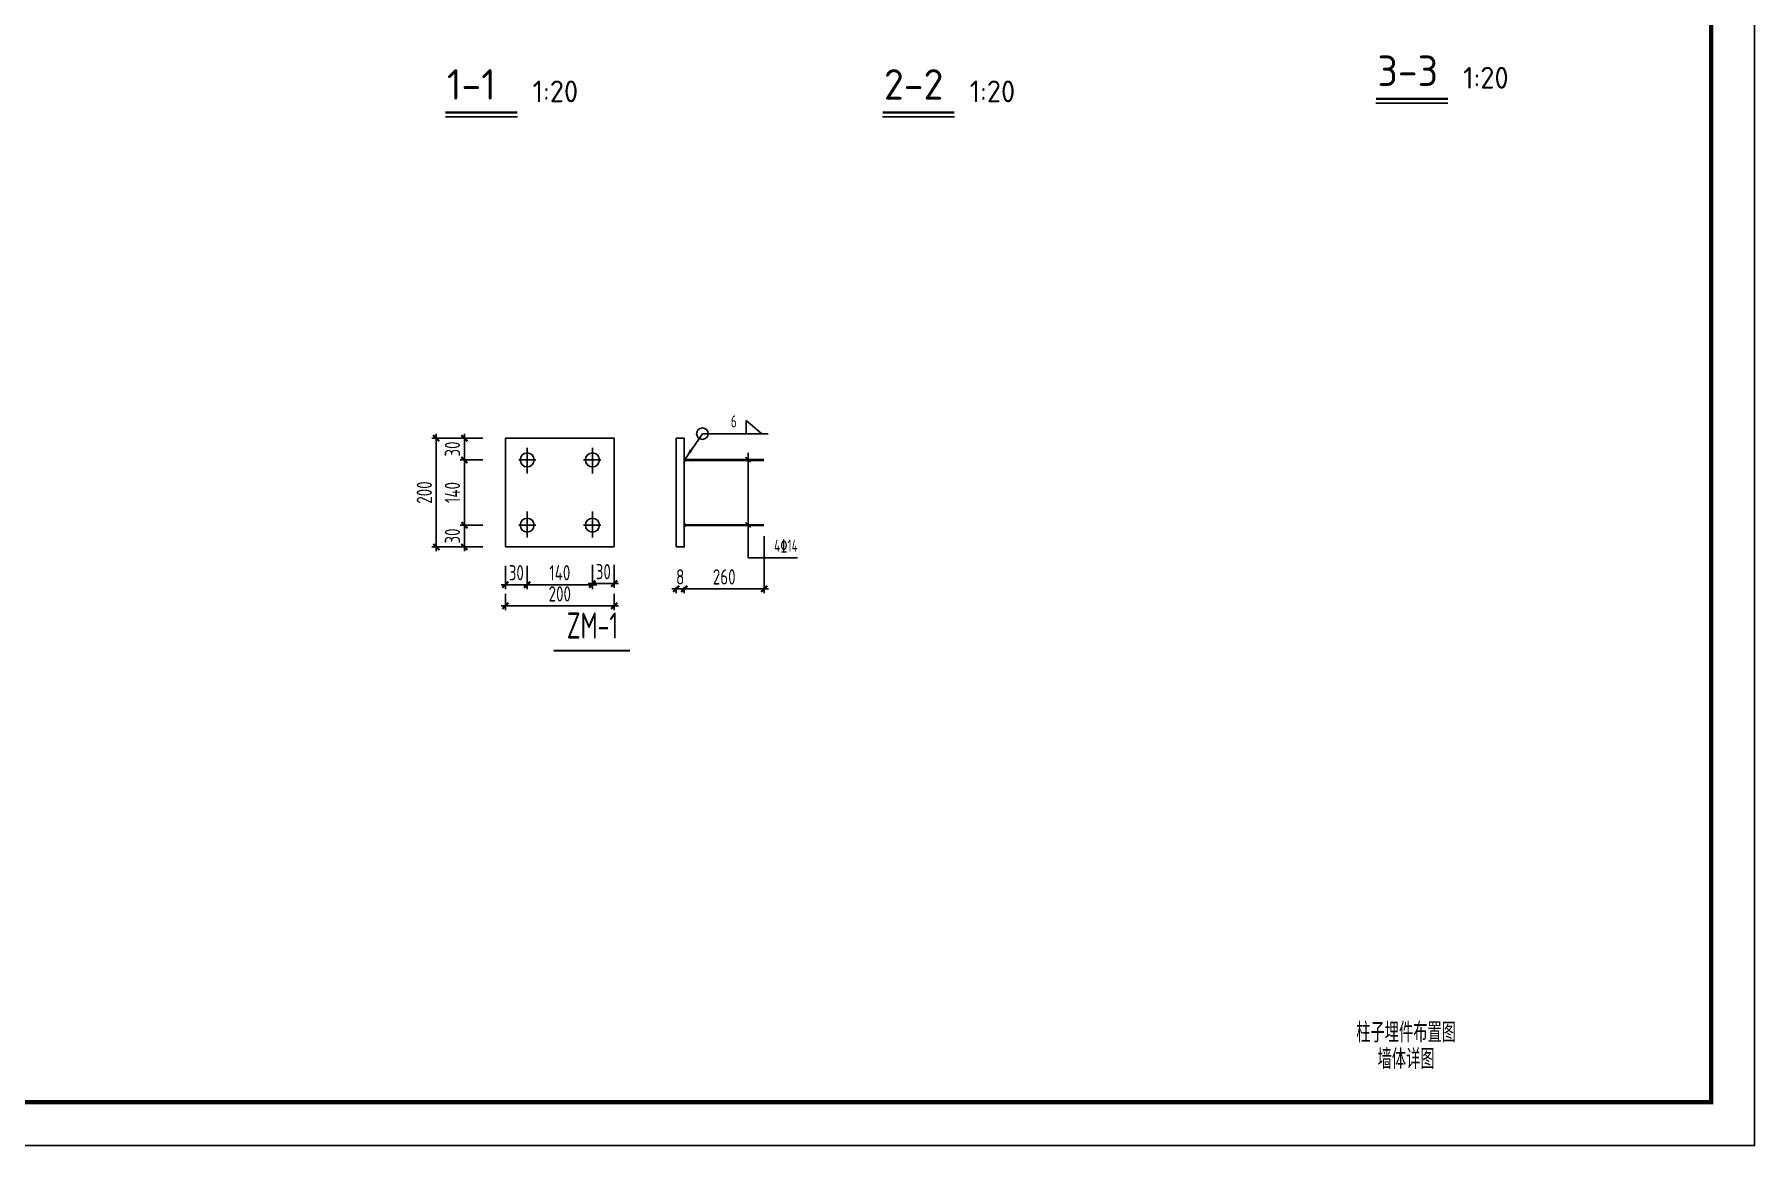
# Model space of a CAD drawing. Extents: x 665703 to 1047784, y -160603 to 92239.
# Drawn here: x 1008227 to 1047767, y -89538 to -63992 of the extents above; entities that cross this region are included whole.
import ezdxf
from ezdxf.enums import TextEntityAlignment as Align

# ---------------------------------------------------------------- set-up
doc = ezdxf.new("R2010")
doc.units = 0
doc.header["$LTSCALE"] = 800
doc.linetypes.add('CENTER', pattern=[2, 1.25, -0.25, 0.25, -0.25])
doc.layers.get('0').update_dxf_attribs({"linetype": 'CONTINUOUS'})
doc.layers.get('Defpoints').update_dxf_attribs({"linetype": 'CONTINUOUS'})
for name, color, linetype in [('AXIS', 4, 'CENTER'), ('DIM', 2, 'CONTINUOUS'), ('NUM', 7, 'CONTINUOUS'), ('REIN', 1, 'CONTINUOUS'), ('TEXT', 7, 'CONTINUOUS'), ('THICK', 6, 'CONTINUOUS'), ('THIN', 7, 'CONTINUOUS'), ('TK', 7, 'CONTINUOUS')]:
    doc.layers.add(name, color=color, linetype=linetype)
doc.styles.add('title1', font='SIMHEI.TTF', dxfattribs={"width": 0.8})
doc.styles.add('TSSD_Dimension', font='Tssdeng.shx', dxfattribs={"width": 0.75, "bigfont": 'hztxt.shx'})
doc.styles.add('TSSD_Norm', font='Tssdeng.shx', dxfattribs={"bigfont": 'hztxt.shx'})
doc.styles.add('TSSD_Rein', font='Tssdeng.shx', dxfattribs={"width": 0.7, "bigfont": 'hztxt.shx'})
doc.dimstyles.new('TSSD_20_100', dxfattribs={"dimtxt": 350, "dimasz": 100, "dimexe": 100, "dimexo": 250, "dimgap": 100, "dimtad": 1, "dimdec": 0, "dimlfac": 0.2, "dimzin": 0, "dimdsep": 46, "dimtxsty": 'TSSD_Dimension', "dimblk": 'ARCHTICK', "dimcen": 0, "dimdle": 100, "dimclrt": 7, "dimadec": 0, "dimazin": 0, "dimtfac": 1, "dimtdec": 0, "dimtix": 1, "dimtmove": 2, "dimatfit": 3, "dimldrblk": 'ARCHTICK', "dimfxl": 0, "dimtolj": 1, "dimtzin": 0, "dimarcsym": 0})

# ---------------------------------------------------------------- blocks, each defined once
blk = doc.blocks.new('_ArchTick')
at = {"color": 0, "const_width": 0.5}
blk.add_lwpolyline([(-0.71, -0.71), (0.71, 0.71)], dxfattribs=at)
blk = doc.blocks.new('*D967')
at = {"layer": 'Defpoints', "color": 0, "transparency": 16777216}
for p in [(1019053, -76603), (1021553, -76603), (1021553, -77130)]:
    blk.add_point(p, dxfattribs=at)
at = {"layer": 'DIM', "color": 0, "lineweight": -2, "transparency": 16777216}
for p, q in [((1019053, -76853), (1019053, -77230)), ((1021553, -76853), (1021553, -77230)), ((1018953, -77130), (1021653, -77130))]:
    blk.add_line(p, q, dxfattribs=at)
at = {"layer": 'DIM', "color": 0, "lineweight": -2, "transparency": 16777216, "xscale": 100, "yscale": 100, "zscale": 100, "rotation": 180}
blk.add_blockref('_ArchTick', (1019053, -77130), dxfattribs=at)
at = {"layer": 'DIM', "color": 0, "lineweight": -2, "transparency": 16777216, "xscale": 100, "yscale": 100, "zscale": 100}
blk.add_blockref('_ArchTick', (1021553, -77130), dxfattribs=at)
at = {"layer": 'DIM', "color": 7, "transparency": 16777216, "insert": (1020303, -76855), "char_height": 350, "attachment_point": 5, "style": 'TSSD_Dimension'}
blk.add_mtext('\\A1;200', dxfattribs=at)
blk = doc.blocks.new('*D968')
at = {"layer": 'Defpoints', "color": 0, "transparency": 16777216}
for p in [(1019553, -75959), (1021053, -75959), (1021053, -76643)]:
    blk.add_point(p, dxfattribs=at)
at = {"layer": 'DIM', "color": 0, "lineweight": -2, "transparency": 16777216}
for p, q in [((1019553, -76209), (1019553, -76743)), ((1021053, -76209), (1021053, -76743)), ((1019453, -76643), (1021153, -76643))]:
    blk.add_line(p, q, dxfattribs=at)
at = {"layer": 'DIM', "color": 0, "lineweight": -2, "transparency": 16777216, "xscale": 100, "yscale": 100, "zscale": 100, "rotation": 180}
blk.add_blockref('_ArchTick', (1019553, -76643), dxfattribs=at)
at = {"layer": 'DIM', "color": 0, "lineweight": -2, "transparency": 16777216, "xscale": 100, "yscale": 100, "zscale": 100}
blk.add_blockref('_ArchTick', (1021053, -76643), dxfattribs=at)
at = {"layer": 'DIM', "color": 7, "transparency": 16777216, "insert": (1020303, -76368), "char_height": 350, "attachment_point": 5, "style": 'TSSD_Dimension'}
blk.add_mtext('\\A1;140', dxfattribs=at)
blk = doc.blocks.new('*D969')
at = {"layer": 'Defpoints', "color": 0, "transparency": 16777216}
for p in [(1018110, -73275), (1018783, -73275), (1018783, -73775)]:
    blk.add_point(p, dxfattribs=at)
at = {"layer": 'DIM', "color": 0, "lineweight": -2, "transparency": 16777216}
for p, q in [((1018533, -73275), (1018010, -73275)), ((1018110, -73275), (1018110, -73175)), ((1018110, -73775), (1018110, -73275)), ((1018533, -73775), (1018010, -73775)), ((1018110, -73775), (1018110, -73875))]:
    blk.add_line(p, q, dxfattribs=at)
at = {"layer": 'DIM', "color": 0, "lineweight": -2, "transparency": 16777216, "xscale": 100, "yscale": 100, "zscale": 100}
for p, rotation in [((1018110, -73275), 270), ((1018110, -73775), 90)]:
    blk.add_blockref('_ArchTick', p, dxfattribs=dict(at, rotation=rotation))
at = {"layer": 'DIM', "color": 7, "transparency": 16777216, "insert": (1017835, -73525), "char_height": 350, "attachment_point": 5, "rotation": 90, "style": 'TSSD_Dimension'}
blk.add_mtext('\\A1;30', dxfattribs=at)
blk = doc.blocks.new('*D970')
at = {"layer": 'Defpoints', "color": 0, "transparency": 16777216}
for p in [(1018110, -73775), (1018783, -73775), (1018783, -75275)]:
    blk.add_point(p, dxfattribs=at)
at = {"layer": 'DIM', "color": 0, "lineweight": -2, "transparency": 16777216}
for p, q in [((1018533, -73775), (1018010, -73775)), ((1018110, -75375), (1018110, -73675)), ((1018533, -75275), (1018010, -75275))]:
    blk.add_line(p, q, dxfattribs=at)
at = {"layer": 'DIM', "color": 0, "lineweight": -2, "transparency": 16777216, "xscale": 100, "yscale": 100, "zscale": 100}
for p, rotation in [((1018110, -73775), 90), ((1018110, -75275), 270)]:
    blk.add_blockref('_ArchTick', p, dxfattribs=dict(at, rotation=rotation))
at = {"layer": 'DIM', "color": 7, "transparency": 16777216, "insert": (1017835, -74525), "char_height": 350, "attachment_point": 5, "rotation": 90, "style": 'TSSD_Dimension'}
blk.add_mtext('\\A1;140', dxfattribs=at)
blk = doc.blocks.new('*D971')
at = {"layer": 'Defpoints', "color": 0, "transparency": 16777216}
for p in [(1018110, -75275), (1018783, -75275), (1018783, -75775)]:
    blk.add_point(p, dxfattribs=at)
at = {"layer": 'DIM', "color": 0, "lineweight": -2, "transparency": 16777216}
for p, q in [((1018533, -75275), (1018010, -75275)), ((1018110, -75275), (1018110, -75175)), ((1018110, -75775), (1018110, -75275)), ((1018533, -75775), (1018010, -75775)), ((1018110, -75775), (1018110, -75875))]:
    blk.add_line(p, q, dxfattribs=at)
at = {"layer": 'DIM', "color": 0, "lineweight": -2, "transparency": 16777216, "xscale": 100, "yscale": 100, "zscale": 100}
for p, rotation in [((1018110, -75275), 270), ((1018110, -75775), 90)]:
    blk.add_blockref('_ArchTick', p, dxfattribs=dict(at, rotation=rotation))
at = {"layer": 'DIM', "color": 7, "transparency": 16777216, "insert": (1017835, -75525), "char_height": 350, "attachment_point": 5, "rotation": 90, "style": 'TSSD_Dimension'}
blk.add_mtext('\\A1;30', dxfattribs=at)
blk = doc.blocks.new('*D972')
at = {"layer": 'Defpoints', "color": 0, "transparency": 16777216}
for p in [(1018457, -73275), (1017464, -75775), (1018457, -75775)]:
    blk.add_point(p, dxfattribs=at)
at = {"layer": 'DIM', "color": 0, "lineweight": -2, "transparency": 16777216}
for p, q in [((1018207, -73275), (1017364, -73275)), ((1017464, -73175), (1017464, -75875)), ((1018207, -75775), (1017364, -75775))]:
    blk.add_line(p, q, dxfattribs=at)
at = {"layer": 'DIM', "color": 0, "lineweight": -2, "transparency": 16777216, "xscale": 100, "yscale": 100, "zscale": 100}
for p, rotation in [((1017464, -73275), 90), ((1017464, -75775), 270)]:
    blk.add_blockref('_ArchTick', p, dxfattribs=dict(at, rotation=rotation))
at = {"layer": 'DIM', "color": 7, "transparency": 16777216, "insert": (1017189, -74525), "char_height": 350, "attachment_point": 5, "rotation": 90, "style": 'TSSD_Dimension'}
blk.add_mtext('\\A1;200', dxfattribs=at)
blk = doc.blocks.new('*D973')
at = {"layer": 'Defpoints', "color": 0, "transparency": 16777216}
for p in [(1019053, -75959), (1019553, -75959), (1019553, -76643)]:
    blk.add_point(p, dxfattribs=at)
at = {"layer": 'DIM', "color": 0, "lineweight": -2, "transparency": 16777216}
for p, q in [((1019053, -76209), (1019053, -76743)), ((1019553, -76209), (1019553, -76743)), ((1019053, -76643), (1018953, -76643)), ((1019053, -76643), (1019553, -76643)), ((1019553, -76643), (1019653, -76643))]:
    blk.add_line(p, q, dxfattribs=at)
at = {"layer": 'DIM', "color": 0, "lineweight": -2, "transparency": 16777216, "xscale": 100, "yscale": 100, "zscale": 100}
blk.add_blockref('_ArchTick', (1019053, -76643), dxfattribs=at)
at = {"layer": 'DIM', "color": 0, "lineweight": -2, "transparency": 16777216, "xscale": 100, "yscale": 100, "zscale": 100, "rotation": 180}
blk.add_blockref('_ArchTick', (1019553, -76643), dxfattribs=at)
at = {"layer": 'DIM', "color": 7, "transparency": 16777216, "insert": (1019303, -76368), "char_height": 350, "attachment_point": 5, "style": 'TSSD_Dimension'}
blk.add_mtext('\\A1;30', dxfattribs=at)
blk = doc.blocks.new('*D974')
at = {"layer": 'Defpoints', "color": 0, "transparency": 16777216}
for p in [(1021053, -75935), (1021553, -75935), (1021553, -76619)]:
    blk.add_point(p, dxfattribs=at)
at = {"layer": 'DIM', "color": 0, "lineweight": -2, "transparency": 16777216}
for p, q in [((1021053, -76185), (1021053, -76719)), ((1021553, -76185), (1021553, -76719)), ((1021053, -76619), (1020953, -76619)), ((1021053, -76619), (1021553, -76619)), ((1021553, -76619), (1021653, -76619))]:
    blk.add_line(p, q, dxfattribs=at)
at = {"layer": 'DIM', "color": 0, "lineweight": -2, "transparency": 16777216, "xscale": 100, "yscale": 100, "zscale": 100}
blk.add_blockref('_ArchTick', (1021053, -76619), dxfattribs=at)
at = {"layer": 'DIM', "color": 0, "lineweight": -2, "transparency": 16777216, "xscale": 100, "yscale": 100, "zscale": 100, "rotation": 180}
blk.add_blockref('_ArchTick', (1021553, -76619), dxfattribs=at)
at = {"layer": 'DIM', "color": 7, "transparency": 16777216, "insert": (1021303, -76344), "char_height": 350, "attachment_point": 5, "style": 'TSSD_Dimension'}
blk.add_mtext('\\A1;30', dxfattribs=at)
blk = doc.blocks.new('*D975')
at = {"layer": 'Defpoints', "color": 0, "transparency": 16777216}
for p in [(1024998, -75275), (1023165, -76439), (1024998, -76739)]:
    blk.add_point(p, dxfattribs=at)
at = {"layer": 'DIM', "color": 0, "lineweight": -2, "transparency": 16777216}
for p, q in [((1024998, -75525), (1024998, -76839)), ((1023165, -76689), (1023165, -76839)), ((1023065, -76739), (1025098, -76739))]:
    blk.add_line(p, q, dxfattribs=at)
at = {"layer": 'DIM', "color": 0, "lineweight": -2, "transparency": 16777216, "xscale": 100, "yscale": 100, "zscale": 100, "rotation": 180}
blk.add_blockref('_ArchTick', (1023165, -76739), dxfattribs=at)
at = {"layer": 'DIM', "color": 0, "lineweight": -2, "transparency": 16777216, "xscale": 100, "yscale": 100, "zscale": 100}
blk.add_blockref('_ArchTick', (1024998, -76739), dxfattribs=at)
at = {"layer": 'DIM', "color": 7, "transparency": 16777216, "insert": (1024082, -76464), "char_height": 350, "attachment_point": 5, "style": 'TSSD_Dimension'}
blk.add_mtext('\\A1;260', dxfattribs=at)
blk = doc.blocks.new('*D976')
at = {"layer": 'Defpoints', "color": 0, "transparency": 16777216}
for p in [(1022977, -76439), (1023165, -76439), (1023165, -76739)]:
    blk.add_point(p, dxfattribs=at)
at = {"layer": 'DIM', "color": 0, "lineweight": -2, "transparency": 16777216}
for p, q in [((1022977, -76689), (1022977, -76839)), ((1023165, -76689), (1023165, -76839)), ((1022977, -76739), (1022877, -76739)), ((1022977, -76739), (1023165, -76739)), ((1023165, -76739), (1023265, -76739))]:
    blk.add_line(p, q, dxfattribs=at)
at = {"layer": 'DIM', "color": 0, "lineweight": -2, "transparency": 16777216, "xscale": 100, "yscale": 100, "zscale": 100}
blk.add_blockref('_ArchTick', (1022977, -76739), dxfattribs=at)
at = {"layer": 'DIM', "color": 0, "lineweight": -2, "transparency": 16777216, "xscale": 100, "yscale": 100, "zscale": 100, "rotation": 180}
blk.add_blockref('_ArchTick', (1023165, -76739), dxfattribs=at)
at = {"layer": 'DIM', "color": 7, "transparency": 16777216, "insert": (1023071, -76464), "char_height": 350, "attachment_point": 5, "style": 'TSSD_Dimension'}
blk.add_mtext('\\A1;8', dxfattribs=at)

msp = doc.modelspace()

# ---------------------------------------------------------------- linework, layer by layer
msp.add_circle((1023580.9, -73171.3), 132.9)
at = {"layer": 'AXIS', "color": 6}
for p, q in [((1019553.1, -74086.9), (1019553.1, -73493.7)), ((1021053.1, -74086.9), (1021053.1, -73493.7)), ((1019358.6, -73775), (1019755.3, -73775)), ((1021247.5, -73775), (1020850.8, -73775)), ((1019553.1, -74963.1), (1019553.1, -75556.3)), ((1021053.1, -74963.1), (1021053.1, -75556.3)), ((1019358.6, -75275), (1019755.3, -75275)), ((1021247.5, -75275), (1020850.8, -75275))]:
    msp.add_line(p, q, dxfattribs=at)
at = {"layer": 'DIM', "const_width": 35}
for points in [[(1024690.3, -73825.3), (1024570.3, -73705.3)], [(1024690.3, -75328.7), (1024570.3, -75208.7)]]:
    msp.add_lwpolyline(points, dxfattribs=at)
at = {"layer": 'NUM'}
for points in [[(1039064.1, -65474.9, 50, 50, 0), (1040717.2, -65474.9, 50, 50, 0)], [(1017675.9, -65788.3, 50, 50, 0), (1019329, -65788.3, 50, 50, 0)], [(1027721.5, -65788.3, 50, 50, 0), (1029374.6, -65788.3, 50, 50, 0)]]:
    msp.add_lwpolyline(points, format="xyseb", dxfattribs=at)
for points in [[(1039064.1, -65574.9), (1040717.2, -65574.9)], [(1017675.9, -65888.3), (1019329, -65888.3)], [(1027721.5, -65888.3), (1029374.6, -65888.3)]]:
    msp.add_lwpolyline(points, dxfattribs=at)
at = {"layer": 'REIN', "color": 1, "const_width": 60}
for points in [[(1023164.8, -73775), (1024998.2, -73775)], [(1023164.8, -75275), (1024998.2, -75275)]]:
    msp.add_lwpolyline(points, dxfattribs=at)
at = {"layer": 'REIN', "color": 1, "const_width": 50}
for points in [[(1023164.8, -73800, 0.4142136), (1023189.8, -73775, 0.4142136), (1023164.8, -73750, 1)], [(1023164.8, -75300, 0.4142136), (1023189.8, -75275, 0.4142136), (1023164.8, -75250, 1)]]:
    msp.add_lwpolyline(points, format="xyb", dxfattribs=at)
at = {"layer": 'THICK', "const_width": 40}
msp.add_lwpolyline([(1020161.5, -78159.8), (1021915.4, -78159.8)], dxfattribs=at)
at = {"layer": 'THIN'}
for p, q in [((1024936.7, -73170.4), (1024590.7, -72870.1)), ((1024590.7, -72870.1), (1024590.7, -73170.4)), ((1021553.1, -73275), (1019053.1, -73275)), ((1019053.1, -73275), (1019053.1, -75775)), ((1021553.1, -75775), (1021553.1, -73275)), ((1023174, -73761.5), (1023580.9, -73171.3)), ((1023580.9, -73171.3), (1025092.4, -73171.3)), ((1023580.9, -73171.3), (1024390.9, -73171.3)), ((1019053.1, -75775), (1021553.1, -75775))]:
    msp.add_line(p, q, dxfattribs=at)
at = {"layer": 'THIN', "color": 7}
for p, q in [((1024634.6, -73608.9), (1024634.6, -76029.4)), ((1024634.6, -76029.4), (1025763.8, -76029.4))]:
    msp.add_line(p, q, dxfattribs=at)
at = {"layer": 'THIN'}
msp.add_lwpolyline([(1022976.6, -75775), (1023164.8, -75775), (1023164.8, -73275), (1022976.6, -73275)], close=True, dxfattribs=at)
msp.add_lwpolyline([(1023178.9, -73754.4, 0, 70, 0), (1023320.8, -73548.6, 70, 70, 0)], format="xyseb", dxfattribs=at)
for centre in [(1019553.1, -73775), (1021053.1, -73775), (1019553.1, -75275), (1021053.1, -75275)]:
    msp.add_circle(centre, 161.4, dxfattribs=at)
at = {"layer": 'TK', "color": 2}
msp.add_lwpolyline([(1047766.6, -30138.3), (963666.6, -30138.3), (963666.6, -89538.3), (1047766.6, -89538.3)], close=True, dxfattribs=at)
at = {"layer": 'TK', "color": 2, "const_width": 100}
msp.add_lwpolyline([(966166.6, -31138.3), (1046766.6, -31138.3), (1046766.6, -88538.3), (966166.6, -88538.3)], close=True, dxfattribs=at)

# ---------------------------------------------------------------- texts
at = {"color": 1, "style": 'title1', "width": 0.6}
for s, p in [('柱子埋件布置图', (1039756.2, -86914)), ('墙体详图', (1039756.2, -87524.1))]:
    msp.add_text(s, height=400, dxfattribs=at).set_placement(p, align=Align.MIDDLE)
at = {"layer": 'NUM', "style": 'TSSD_Norm'}
for s, height, p in [('1-1', 700, (1017708.2, -65702.2)), ('2-2', 700, (1027753.8, -65702.2)), ('3-3', 700, (1039096.4, -65388.8)), ('1:20', 500, (1041067.2, -65388.8)), ('1:20', 500, (1019679, -65702.2)), ('1:20', 500, (1029724.6, -65702.2))]:
    msp.add_text(s, height=height, dxfattribs=at).set_placement(p, align=Align.BOTTOM_LEFT)
at = {"layer": 'TEXT', "style": 'TSSD_Rein', "width": 0.7}
msp.add_text('4%%13114', height=280, dxfattribs=at).set_placement((1025230.5, -75968.8), align=Align.BOTTOM_LEFT)
msp.add_text('ZM-1', height=600, dxfattribs=at).set_placement((1021644.8, -78061.7), align=Align.BOTTOM_RIGHT)
at = {"layer": 'THIN', "style": 'TSSD_Rein', "width": 0.7}
msp.add_text('6', height=280, dxfattribs=at).set_placement((1024235.6, -73112.8), align=Align.BOTTOM_LEFT)

# ---------------------------------------------------------------- dimensions: what is measured, and where the dimension line sits
at = {"layer": 'DIM'}
for base, p1, p2, text, picture, middle in [((1017464, -75775), (1018457.3, -73275), (1018457.3, -75775), '200', '*D972', (1017189, -74525)), ((1018110.1, -73275), (1018783, -73775), (1018783, -73275), '30', '*D969', (1017835.1, -73525)), ((1018110.1, -73775), (1018783, -75275), (1018783, -73775), '140', '*D970', (1017835.1, -74525)), ((1018110.1, -75275), (1018783, -75775), (1018783, -75275), '30', '*D971', (1017835.1, -75525))]:
    dim = msp.add_linear_dim(base=base, p1=p1, p2=p2, angle=90, text=text, dimstyle='TSSD_20_100', dxfattribs=at)
    dim.commit()
    dim.dimension.update_dxf_attribs({"geometry": picture, "text_midpoint": middle})
for base, p1, p2, text, picture, middle in [((1024998.2, -76738.9), (1023164.8, -76438.9), (1024998.2, -75275), '260', '*D975', (1024081.5, -76463.9)), ((1019553.1, -76643.3), (1019053.1, -75959), (1019553.1, -75959), '30', '*D973', (1019303.1, -76368.3)), ((1021053.1, -76643.3), (1019553.1, -75959), (1021053.1, -75959), '140', '*D968', (1020303.1, -76368.3)), ((1021553.1, -76619.1), (1021053.1, -75934.7), (1021553.1, -75934.7), '30', '*D974', (1021303.1, -76344.1)), ((1023164.8, -76738.9), (1022976.6, -76438.9), (1023164.8, -76438.9), '8', '*D976', (1023070.7, -76463.9)), ((1021553.1, -77129.8), (1019053.1, -76602.7), (1021553.1, -76602.7), '200', '*D967', (1020303.1, -76854.8))]:
    dim = msp.add_linear_dim(base=base, p1=p1, p2=p2, text=text, dimstyle='TSSD_20_100', dxfattribs=at)
    dim.commit()
    dim.dimension.update_dxf_attribs({"geometry": picture, "text_midpoint": middle})

doc.saveas('drawing.dxf')
